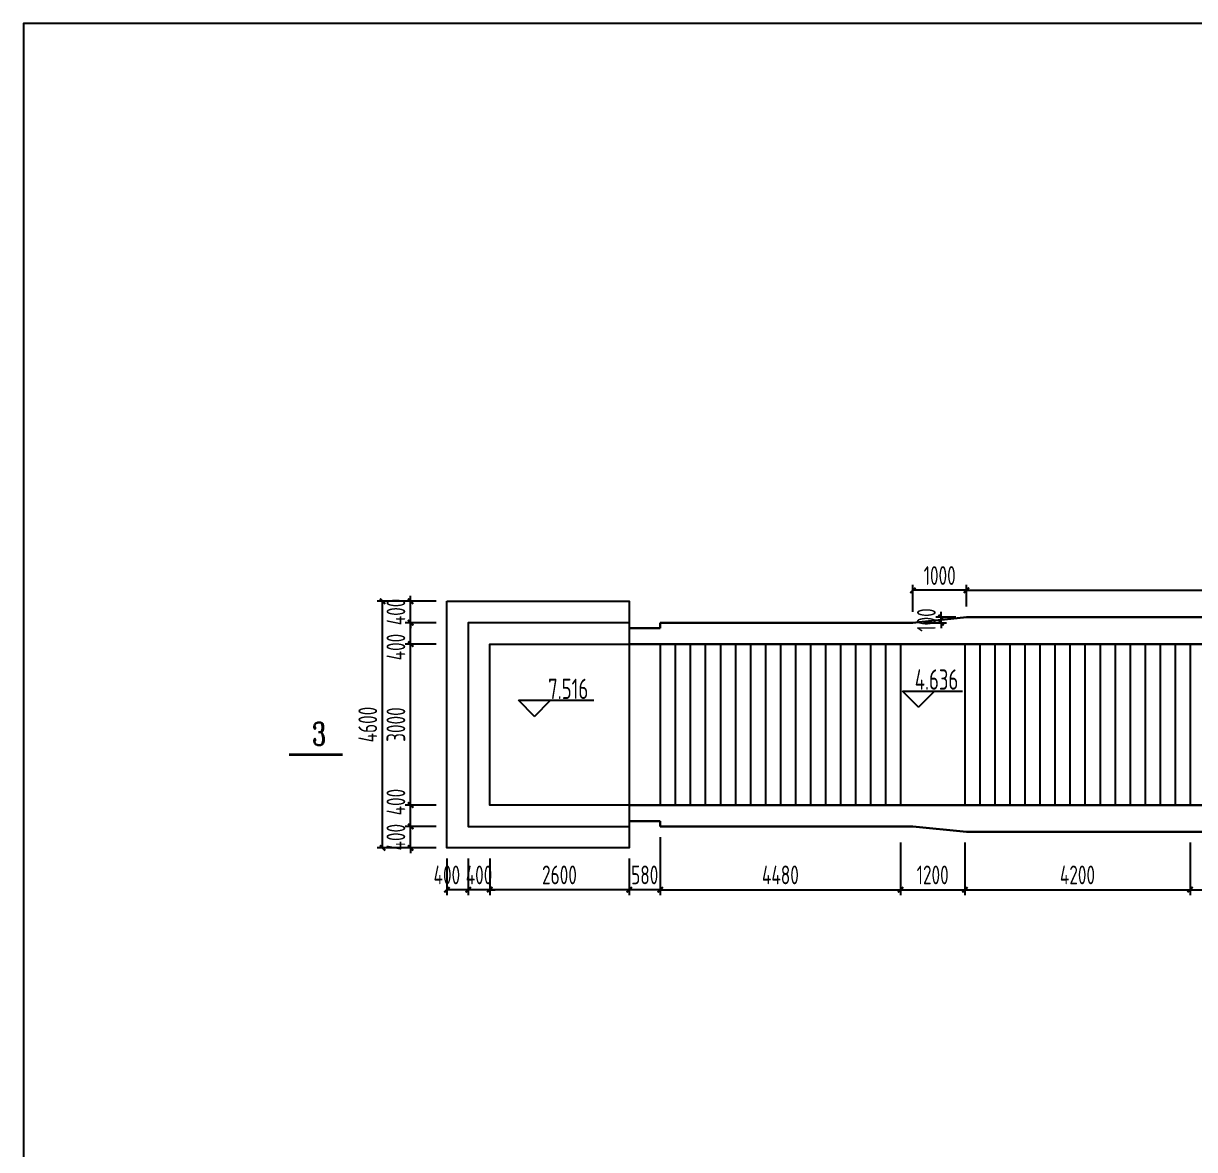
# Model space of a CAD drawing. Header units: millimetres. Extents: x -897614 to 191467, y -439928 to 101803.
# Drawn here: x -36900 to -15060, y -97705 to -76705 of the extents above; entities that cross this region are included whole.
import ezdxf

# ---------------------------------------------------------------- set-up
doc = ezdxf.new("R2010")
doc.units = ezdxf.units.MM
doc.header["$LTSCALE"] = 1000
for name, color, linetype in [('DIM_ELEV', 3, 'Continuous'), ('DIM_LEAD', 3, 'Continuous'), ('DIM_SYMB', 3, 'Continuous'), ('STAIR', 2, 'Continuous')]:
    doc.layers.add(name, color=color, linetype=linetype)
doc.layers.add('DY', color=1, linetype='Continuous', plot=False)
doc.layers.add('WALL', color=6, linetype='Continuous', lineweight=30)
doc.styles.add('_TCH_LABEL', font='COMPLEX', dxfattribs={"bigfont": 'GBCBIG'})
doc.styles.add('TSSD', font='tssdeng.shx', dxfattribs={"width": 0.7, "bigfont": 'tssdchn.shx'})
doc.dimstyles.new('TSD', dxfattribs={"dimtxt": 350, "dimasz": 100, "dimexe": 100, "dimexo": 200, "dimgap": 100, "dimtad": 1, "dimdec": 0, "dimzin": 0, "dimdsep": 46, "dimtxsty": 'TSSD', "dimblk": 'ARCHTICK', "dimcen": 0.09, "dimclrt": 7, "dimazin": 2, "dimtfac": 1, "dimtdec": 0, "dimtix": 1, "dimtmove": 2, "dimatfit": 3, "dimfxl": 0, "dimtolj": 1, "dimtzin": 0, "dimarcsym": 0})

# ---------------------------------------------------------------- blocks, each defined once
blk = doc.blocks.new('_ArchTick')
at = {"color": 0, "linetype": 'ByBlock', "const_width": 0.4}
blk.add_lwpolyline([(-0.5, -0.5), (0.5, 0.5)], dxfattribs=at)
blk = doc.blocks.new('*D6')
at = {"layer": 'Defpoints', "color": 0, "transparency": 16777216}
for p in [(-25024, -91680, 0), (-20544, -91780), (-20544, -92859)]:
    blk.add_point(p, dxfattribs=at)
at = {"layer": 'DIM_LEAD', "color": 0, "lineweight": -2, "transparency": 16777216}
for p, q in [((-25024, -91880), (-25024, -92959)), ((-20544, -91980), (-20544, -92959)), ((-25024, -92859), (-20544, -92859))]:
    blk.add_line(p, q, dxfattribs=at)
at = {"layer": 'DIM_LEAD', "color": 0, "lineweight": -2, "transparency": 16777216, "xscale": 100, "yscale": 100, "zscale": 100, "rotation": 180}
blk.add_blockref('_ArchTick', (-25024, -92859), dxfattribs=at)
at = {"layer": 'DIM_LEAD', "color": 0, "lineweight": -2, "transparency": 16777216, "xscale": 100, "yscale": 100, "zscale": 100}
blk.add_blockref('_ArchTick', (-20544, -92859), dxfattribs=at)
at = {"layer": 'DIM_LEAD', "color": 7, "transparency": 16777216, "insert": (-22784, -92584), "char_height": 350, "attachment_point": 5, "style": 'TSSD'}
blk.add_mtext('\\A1;4480', dxfattribs=at)
blk = doc.blocks.new('*D7')
at = {"layer": 'Defpoints', "color": 0, "transparency": 16777216}
for p in [(-20544, -91780), (-19344, -91780, 0), (-19344, -92859)]:
    blk.add_point(p, dxfattribs=at)
at = {"layer": 'DIM_LEAD', "color": 0, "lineweight": -2, "transparency": 16777216}
for p, q in [((-20544, -91980), (-20544, -92959)), ((-19344, -91980), (-19344, -92959)), ((-20544, -92859), (-19344, -92859))]:
    blk.add_line(p, q, dxfattribs=at)
at = {"layer": 'DIM_LEAD', "color": 0, "lineweight": -2, "transparency": 16777216, "xscale": 100, "yscale": 100, "zscale": 100, "rotation": 180}
blk.add_blockref('_ArchTick', (-20544, -92859), dxfattribs=at)
at = {"layer": 'DIM_LEAD', "color": 0, "lineweight": -2, "transparency": 16777216, "xscale": 100, "yscale": 100, "zscale": 100}
blk.add_blockref('_ArchTick', (-19344, -92859), dxfattribs=at)
at = {"layer": 'DIM_LEAD', "color": 7, "transparency": 16777216, "insert": (-19944, -92584), "char_height": 350, "attachment_point": 5, "style": 'TSSD'}
blk.add_mtext('\\A1;1200', dxfattribs=at)
blk = doc.blocks.new('*D8')
at = {"layer": 'Defpoints', "color": 0, "transparency": 16777216}
for p in [(-19344, -91780, 0), (-15144, -91780), (-15144, -92859)]:
    blk.add_point(p, dxfattribs=at)
at = {"layer": 'DIM_LEAD', "color": 0, "lineweight": -2, "transparency": 16777216}
for p, q in [((-19344, -91980), (-19344, -92959)), ((-15144, -91980), (-15144, -92959)), ((-19344, -92859), (-15144, -92859))]:
    blk.add_line(p, q, dxfattribs=at)
at = {"layer": 'DIM_LEAD', "color": 0, "lineweight": -2, "transparency": 16777216, "xscale": 100, "yscale": 100, "zscale": 100, "rotation": 180}
blk.add_blockref('_ArchTick', (-19344, -92859), dxfattribs=at)
at = {"layer": 'DIM_LEAD', "color": 0, "lineweight": -2, "transparency": 16777216, "xscale": 100, "yscale": 100, "zscale": 100}
blk.add_blockref('_ArchTick', (-15144, -92859), dxfattribs=at)
at = {"layer": 'DIM_LEAD', "color": 7, "transparency": 16777216, "insert": (-17244, -92584), "char_height": 350, "attachment_point": 5, "style": 'TSSD'}
blk.add_mtext('\\A1;4200', dxfattribs=at)
blk = doc.blocks.new('*D9')
at = {"layer": 'Defpoints', "color": 0, "transparency": 16777216}
for p in [(-15144, -91780), (-13944, -91780), (-13944, -92859)]:
    blk.add_point(p, dxfattribs=at)
at = {"layer": 'DIM_LEAD', "color": 0, "lineweight": -2, "transparency": 16777216}
for p, q in [((-15144, -91980), (-15144, -92959)), ((-13944, -91980), (-13944, -92959)), ((-15144, -92859), (-13944, -92859))]:
    blk.add_line(p, q, dxfattribs=at)
at = {"layer": 'DIM_LEAD', "color": 0, "lineweight": -2, "transparency": 16777216, "xscale": 100, "yscale": 100, "zscale": 100, "rotation": 180}
blk.add_blockref('_ArchTick', (-15144, -92859), dxfattribs=at)
at = {"layer": 'DIM_LEAD', "color": 0, "lineweight": -2, "transparency": 16777216, "xscale": 100, "yscale": 100, "zscale": 100}
blk.add_blockref('_ArchTick', (-13944, -92859), dxfattribs=at)
at = {"layer": 'DIM_LEAD', "color": 7, "transparency": 16777216, "insert": (-14544, -92584), "char_height": 350, "attachment_point": 5, "style": 'TSSD'}
blk.add_mtext('\\A1;1200', dxfattribs=at)
blk = doc.blocks.new('*D427')
at = {"layer": 'Defpoints', "color": 0, "transparency": 16777216}
for p in [(-20313, -87276), (-19313, -87780), (-20313, -87880)]:
    blk.add_point(p, dxfattribs=at)
at = {"layer": 'DIM_LEAD', "color": 0, "lineweight": -2, "transparency": 16777216}
for p, q in [((-20313, -87680), (-20313, -87176)), ((-19313, -87276), (-20313, -87276)), ((-19313, -87580), (-19313, -87176))]:
    blk.add_line(p, q, dxfattribs=at)
at = {"layer": 'DIM_LEAD', "color": 0, "lineweight": -2, "transparency": 16777216, "xscale": 100, "yscale": 100, "zscale": 100, "rotation": 180}
blk.add_blockref('_ArchTick', (-20313, -87276), dxfattribs=at)
at = {"layer": 'DIM_LEAD', "color": 0, "lineweight": -2, "transparency": 16777216, "xscale": 100, "yscale": 100, "zscale": 100}
blk.add_blockref('_ArchTick', (-19313, -87276), dxfattribs=at)
at = {"layer": 'DIM_LEAD', "color": 7, "transparency": 16777216, "insert": (-19813, -87001), "char_height": 350, "attachment_point": 5, "style": 'TSSD'}
blk.add_mtext('\\A1;1000', dxfattribs=at)
blk = doc.blocks.new('*D428')
at = {"layer": 'Defpoints', "color": 0, "transparency": 16777216}
for p in [(-19787, -87780), (-19313, -87780), (-20313, -87880)]:
    blk.add_point(p, dxfattribs=at)
at = {"layer": 'DIM_LEAD', "color": 0, "lineweight": -2, "transparency": 16777216}
for p, q in [((-19513, -87780), (-19887, -87780)), ((-19787, -87780), (-19787, -87680)), ((-19787, -87880), (-19787, -87780)), ((-20113, -87880), (-19687, -87880)), ((-19787, -87880), (-19787, -87980))]:
    blk.add_line(p, q, dxfattribs=at)
at = {"layer": 'DIM_LEAD', "color": 0, "lineweight": -2, "transparency": 16777216, "xscale": 100, "yscale": 100, "zscale": 100}
for p, rotation in [((-19787, -87780), 270), ((-19787, -87880), 90)]:
    blk.add_blockref('_ArchTick', p, dxfattribs=dict(at, rotation=rotation))
at = {"layer": 'DIM_LEAD', "color": 7, "transparency": 16777216, "insert": (-20062, -87830), "char_height": 350, "attachment_point": 5, "rotation": 90, "style": 'TSSD'}
blk.add_mtext('\\A1;100', dxfattribs=at)
blk = doc.blocks.new('*D429')
at = {"layer": 'Defpoints', "color": 0, "transparency": 16777216}
for p in [(-9513, -87276), (-19313, -87780), (-9513, -87780)]:
    blk.add_point(p, dxfattribs=at)
at = {"layer": 'DIM_LEAD', "color": 0, "lineweight": -2, "transparency": 16777216}
for p, q in [((-19313, -87580), (-19313, -87176)), ((-19313, -87276), (-9513, -87276)), ((-9513, -87580), (-9513, -87176))]:
    blk.add_line(p, q, dxfattribs=at)
at = {"layer": 'DIM_LEAD', "color": 0, "lineweight": -2, "transparency": 16777216, "xscale": 100, "yscale": 100, "zscale": 100, "rotation": 180}
blk.add_blockref('_ArchTick', (-19313, -87276), dxfattribs=at)
at = {"layer": 'DIM_LEAD', "color": 0, "lineweight": -2, "transparency": 16777216, "xscale": 100, "yscale": 100, "zscale": 100}
blk.add_blockref('_ArchTick', (-9513, -87276), dxfattribs=at)
at = {"layer": 'DIM_LEAD', "color": 7, "transparency": 16777216, "insert": (-14413, -87001), "char_height": 350, "attachment_point": 5, "style": 'TSSD'}
blk.add_mtext('\\A1;9800', dxfattribs=at)
blk = doc.blocks.new('*D918')
at = {"layer": 'Defpoints', "color": 0, "transparency": 16777216}
for p in [(-25024, -91680, 0), (-25604, -92080), (-25604, -92859)]:
    blk.add_point(p, dxfattribs=at)
at = {"layer": 'DIM_LEAD', "color": 0, "lineweight": -2, "transparency": 16777216}
for p, q in [((-25024, -91880), (-25024, -92959)), ((-25604, -92280), (-25604, -92959)), ((-25604, -92859), (-25704, -92859)), ((-25024, -92859), (-25604, -92859)), ((-25024, -92859), (-24924, -92859))]:
    blk.add_line(p, q, dxfattribs=at)
at = {"layer": 'DIM_LEAD', "color": 0, "lineweight": -2, "transparency": 16777216, "xscale": 100, "yscale": 100, "zscale": 100}
blk.add_blockref('_ArchTick', (-25604, -92859), dxfattribs=at)
at = {"layer": 'DIM_LEAD', "color": 0, "lineweight": -2, "transparency": 16777216, "xscale": 100, "yscale": 100, "zscale": 100, "rotation": 180}
blk.add_blockref('_ArchTick', (-25024, -92859), dxfattribs=at)
at = {"layer": 'DIM_LEAD', "color": 7, "transparency": 16777216, "insert": (-25314, -92584), "char_height": 350, "attachment_point": 5, "style": 'TSSD'}
blk.add_mtext('\\A1;580', dxfattribs=at)
blk = doc.blocks.new('*D919')
at = {"layer": 'Defpoints', "color": 0, "transparency": 16777216}
for p in [(-28204, -92080), (-25604, -92080), (-28204, -92859)]:
    blk.add_point(p, dxfattribs=at)
at = {"layer": 'DIM_LEAD', "color": 0, "lineweight": -2, "transparency": 16777216}
for p, q in [((-28204, -92280), (-28204, -92959)), ((-25604, -92280), (-25604, -92959)), ((-25604, -92859), (-28204, -92859))]:
    blk.add_line(p, q, dxfattribs=at)
at = {"layer": 'DIM_LEAD', "color": 0, "lineweight": -2, "transparency": 16777216, "xscale": 100, "yscale": 100, "zscale": 100, "rotation": 180}
blk.add_blockref('_ArchTick', (-28204, -92859), dxfattribs=at)
at = {"layer": 'DIM_LEAD', "color": 0, "lineweight": -2, "transparency": 16777216, "xscale": 100, "yscale": 100, "zscale": 100}
blk.add_blockref('_ArchTick', (-25604, -92859), dxfattribs=at)
at = {"layer": 'DIM_LEAD', "color": 7, "transparency": 16777216, "insert": (-26904, -92584), "char_height": 350, "attachment_point": 5, "style": 'TSSD'}
blk.add_mtext('\\A1;2600', dxfattribs=at)
blk = doc.blocks.new('*D920')
at = {"layer": 'Defpoints', "color": 0, "transparency": 16777216}
for p in [(-28604, -92080), (-28204, -92080), (-28604, -92859)]:
    blk.add_point(p, dxfattribs=at)
at = {"layer": 'DIM_LEAD', "color": 0, "lineweight": -2, "transparency": 16777216}
for p, q in [((-28604, -92280), (-28604, -92959)), ((-28204, -92280), (-28204, -92959)), ((-28604, -92859), (-28704, -92859)), ((-28204, -92859), (-28604, -92859)), ((-28204, -92859), (-28104, -92859))]:
    blk.add_line(p, q, dxfattribs=at)
at = {"layer": 'DIM_LEAD', "color": 0, "lineweight": -2, "transparency": 16777216, "xscale": 100, "yscale": 100, "zscale": 100}
blk.add_blockref('_ArchTick', (-28604, -92859), dxfattribs=at)
at = {"layer": 'DIM_LEAD', "color": 0, "lineweight": -2, "transparency": 16777216, "xscale": 100, "yscale": 100, "zscale": 100, "rotation": 180}
blk.add_blockref('_ArchTick', (-28204, -92859), dxfattribs=at)
at = {"layer": 'DIM_LEAD', "color": 7, "transparency": 16777216, "insert": (-28404, -92584), "char_height": 350, "attachment_point": 5, "style": 'TSSD'}
blk.add_mtext('\\A1;400', dxfattribs=at)
blk = doc.blocks.new('*D921')
at = {"layer": 'Defpoints', "color": 0, "transparency": 16777216}
for p in [(-29004, -92080), (-28604, -92080), (-29004, -92859)]:
    blk.add_point(p, dxfattribs=at)
at = {"layer": 'DIM_LEAD', "color": 0, "lineweight": -2, "transparency": 16777216}
for p, q in [((-29004, -92280), (-29004, -92959)), ((-28604, -92280), (-28604, -92959)), ((-28604, -92859), (-29004, -92859))]:
    blk.add_line(p, q, dxfattribs=at)
at = {"layer": 'DIM_LEAD', "color": 0, "lineweight": -2, "transparency": 16777216, "xscale": 100, "yscale": 100, "zscale": 100, "rotation": 180}
blk.add_blockref('_ArchTick', (-29004, -92859), dxfattribs=at)
at = {"layer": 'DIM_LEAD', "color": 0, "lineweight": -2, "transparency": 16777216, "xscale": 100, "yscale": 100, "zscale": 100}
blk.add_blockref('_ArchTick', (-28604, -92859), dxfattribs=at)
at = {"layer": 'DIM_LEAD', "color": 7, "transparency": 16777216, "insert": (-29004, -92584), "char_height": 350, "attachment_point": 5, "style": 'TSSD'}
blk.add_mtext('\\A1;400', dxfattribs=at)
blk = doc.blocks.new('*D922')
at = {"layer": 'Defpoints', "color": 0, "transparency": 16777216}
for p in [(-29679, -91680), (-29004, -91680), (-29004, -92080)]:
    blk.add_point(p, dxfattribs=at)
at = {"layer": 'DIM_LEAD', "color": 0, "lineweight": -2, "transparency": 16777216}
for p, q in [((-29204, -91680), (-29779, -91680)), ((-29679, -91680), (-29679, -91580)), ((-29679, -92080), (-29679, -91680)), ((-29204, -92080), (-29779, -92080)), ((-29679, -92080), (-29679, -92180))]:
    blk.add_line(p, q, dxfattribs=at)
at = {"layer": 'DIM_LEAD', "color": 0, "lineweight": -2, "transparency": 16777216, "xscale": 100, "yscale": 100, "zscale": 100}
for p, rotation in [((-29679, -91680), 270), ((-29679, -92080), 90)]:
    blk.add_blockref('_ArchTick', p, dxfattribs=dict(at, rotation=rotation))
at = {"layer": 'DIM_LEAD', "color": 7, "transparency": 16777216, "insert": (-29954, -91880), "char_height": 350, "attachment_point": 5, "rotation": 90, "style": 'TSSD'}
blk.add_mtext('\\A1;400', dxfattribs=at)
blk = doc.blocks.new('*D923')
at = {"layer": 'Defpoints', "color": 0, "transparency": 16777216}
for p in [(-29679, -91280), (-29004, -91280), (-29004, -91680)]:
    blk.add_point(p, dxfattribs=at)
at = {"layer": 'DIM_LEAD', "color": 0, "lineweight": -2, "transparency": 16777216}
for p, q in [((-29204, -91280), (-29779, -91280)), ((-29679, -91680), (-29679, -91280)), ((-29204, -91680), (-29779, -91680))]:
    blk.add_line(p, q, dxfattribs=at)
at = {"layer": 'DIM_LEAD', "color": 0, "lineweight": -2, "transparency": 16777216, "xscale": 100, "yscale": 100, "zscale": 100}
for p, rotation in [((-29679, -91280), 90), ((-29679, -91680), 270)]:
    blk.add_blockref('_ArchTick', p, dxfattribs=dict(at, rotation=rotation))
at = {"layer": 'DIM_LEAD', "color": 7, "transparency": 16777216, "insert": (-29954, -91226), "char_height": 350, "attachment_point": 5, "rotation": 90, "style": 'TSSD'}
blk.add_mtext('\\A1;400', dxfattribs=at)
blk = doc.blocks.new('*D924')
at = {"layer": 'Defpoints', "color": 0, "transparency": 16777216}
for p in [(-29679, -88280), (-29004, -88280), (-29004, -91280)]:
    blk.add_point(p, dxfattribs=at)
at = {"layer": 'DIM_LEAD', "color": 0, "lineweight": -2, "transparency": 16777216}
for p, q in [((-29204, -88280), (-29779, -88280)), ((-29679, -91280), (-29679, -88280)), ((-29204, -91280), (-29779, -91280))]:
    blk.add_line(p, q, dxfattribs=at)
at = {"layer": 'DIM_LEAD', "color": 0, "lineweight": -2, "transparency": 16777216, "xscale": 100, "yscale": 100, "zscale": 100}
for p, rotation in [((-29679, -88280), 90), ((-29679, -91280), 270)]:
    blk.add_blockref('_ArchTick', p, dxfattribs=dict(at, rotation=rotation))
at = {"layer": 'DIM_LEAD', "color": 7, "transparency": 16777216, "insert": (-29954, -89780), "char_height": 350, "attachment_point": 5, "rotation": 90, "style": 'TSSD'}
blk.add_mtext('\\A1;3000', dxfattribs=at)
blk = doc.blocks.new('*D925')
at = {"layer": 'Defpoints', "color": 0, "transparency": 16777216}
for p in [(-29679, -87880), (-29004, -87880), (-29004, -88280)]:
    blk.add_point(p, dxfattribs=at)
at = {"layer": 'DIM_LEAD', "color": 0, "lineweight": -2, "transparency": 16777216}
for p, q in [((-29204, -87880), (-29779, -87880)), ((-29679, -88280), (-29679, -87880)), ((-29204, -88280), (-29779, -88280))]:
    blk.add_line(p, q, dxfattribs=at)
at = {"layer": 'DIM_LEAD', "color": 0, "lineweight": -2, "transparency": 16777216, "xscale": 100, "yscale": 100, "zscale": 100}
for p, rotation in [((-29679, -87880), 90), ((-29679, -88280), 270)]:
    blk.add_blockref('_ArchTick', p, dxfattribs=dict(at, rotation=rotation))
at = {"layer": 'DIM_LEAD', "color": 7, "transparency": 16777216, "insert": (-29954, -88335), "char_height": 350, "attachment_point": 5, "rotation": 90, "style": 'TSSD'}
blk.add_mtext('\\A1;400', dxfattribs=at)
blk = doc.blocks.new('*D926')
at = {"layer": 'Defpoints', "color": 0, "transparency": 16777216}
for p in [(-29679, -87480), (-29004, -87480), (-29004, -87880)]:
    blk.add_point(p, dxfattribs=at)
at = {"layer": 'DIM_LEAD', "color": 0, "lineweight": -2, "transparency": 16777216}
for p, q in [((-29204, -87480), (-29779, -87480)), ((-29679, -87480), (-29679, -87380)), ((-29679, -87880), (-29679, -87480)), ((-29204, -87880), (-29779, -87880)), ((-29679, -87880), (-29679, -87980))]:
    blk.add_line(p, q, dxfattribs=at)
at = {"layer": 'DIM_LEAD', "color": 0, "lineweight": -2, "transparency": 16777216, "xscale": 100, "yscale": 100, "zscale": 100}
for p, rotation in [((-29679, -87480), 270), ((-29679, -87880), 90)]:
    blk.add_blockref('_ArchTick', p, dxfattribs=dict(at, rotation=rotation))
at = {"layer": 'DIM_LEAD', "color": 7, "transparency": 16777216, "insert": (-29954, -87680), "char_height": 350, "attachment_point": 5, "rotation": 90, "style": 'TSSD'}
blk.add_mtext('\\A1;400', dxfattribs=at)
blk = doc.blocks.new('*D927')
at = {"layer": 'Defpoints', "color": 0, "transparency": 16777216}
for p in [(-30204, -87480), (-29004, -87480), (-29004, -92080)]:
    blk.add_point(p, dxfattribs=at)
at = {"layer": 'DIM_LEAD', "color": 0, "lineweight": -2, "transparency": 16777216}
for p, q in [((-29204, -87480), (-30304, -87480)), ((-30204, -92080), (-30204, -87480)), ((-29204, -92080), (-30304, -92080))]:
    blk.add_line(p, q, dxfattribs=at)
at = {"layer": 'DIM_LEAD', "color": 0, "lineweight": -2, "transparency": 16777216, "xscale": 100, "yscale": 100, "zscale": 100}
for p, rotation in [((-30204, -87480), 90), ((-30204, -92080), 270)]:
    blk.add_blockref('_ArchTick', p, dxfattribs=dict(at, rotation=rotation))
at = {"layer": 'DIM_LEAD', "color": 7, "transparency": 16777216, "insert": (-30479, -89780), "char_height": 350, "attachment_point": 5, "rotation": 90, "style": 'TSSD'}
blk.add_mtext('\\A1;4600', dxfattribs=at)

msp = doc.modelspace()

# ---------------------------------------------------------------- linework, layer by layer
at = {"layer": 'DIM_ELEV'}
for p, q in [((-20207.21805, -89454.73673), (-20507.21805, -89154.73673)), ((-20507.21805, -89154.73673), (-19390.71805, -89154.73673)), ((-20207.21805, -89454.73673), (-19907.21805, -89154.73673)), ((-27370.23177, -89628.00589), (-27670.23177, -89328.00589)), ((-27670.23177, -89328.00589), (-26261.43935, -89328.00589)), ((-27370.23177, -89628.00589), (-27070.23177, -89328.00589))]:
    msp.add_line(p, q, dxfattribs=at)
at = {"layer": 'DIM_SYMB'}
msp.add_lwpolyline([(-4287.863, -89620.63828, 0, 0, 0), (-24358.07618, -89620.63828, 160, 0, 0), (-24867.18676, -89620.63822, 0, 0, 0)], format="xyseb", dxfattribs=at)
at = {"layer": 'DIM_SYMB', "const_width": 50}
msp.add_lwpolyline([(-30944.89153, -90340.37918), (-31944.89153, -90340.37918)], dxfattribs=at)
at = {"layer": 'DY'}
msp.add_lwpolyline([(-36900.37084, -118705.40674), (37349.62916, -118705.40674), (37349.62916, -76705.40674), (-36900.37084, -76705.40674)], close=True, dxfattribs=at)
at = {"layer": 'STAIR'}
for p, q in [((-25023.79469, -88280.09443), (-25023.79469, -91280.09443)), ((-24743.7947, -88280.09444), (-24743.7947, -91280.09444)), ((-24463.7947, -88280.09444), (-24463.7947, -91280.09444)), ((-24183.7947, -88280.09444), (-24183.7947, -91280.09444)), ((-23903.7947, -88280.09444), (-23903.7947, -91280.09444)), ((-23623.7947, -88280.09444), (-23623.7947, -91280.09444)), ((-23343.7947, -88280.09444), (-23343.7947, -91280.09444)), ((-23063.7947, -88280.09444), (-23063.7947, -91280.09444)), ((-22783.7947, -88280.09444), (-22783.7947, -91280.09444)), ((-22503.7947, -88280.09444), (-22503.7947, -91280.09444)), ((-22223.7947, -88280.09444), (-22223.7947, -91280.09444)), ((-21943.7947, -88280.09444), (-21943.7947, -91280.09444)), ((-21663.7947, -88280.09444), (-21663.7947, -91280.09444)), ((-21383.7947, -88280.09444), (-21383.7947, -91280.09444)), ((-21103.7947, -88280.09444), (-21103.7947, -91280.09444)), ((-20823.7947, -88280.09444), (-20823.7947, -91280.09444)), ((-20543.7947, -88280.09444), (-20543.7947, -91280.09444)), ((-19343.7947, -88280.09444), (-19343.7947, -91280.09444)), ((-19063.7947, -88280.09444), (-19063.7947, -91280.09444)), ((-18783.7947, -88280.09444), (-18783.7947, -91280.09444)), ((-18503.7947, -88280.09444), (-18503.7947, -91280.09444)), ((-18223.7947, -88280.09444), (-18223.7947, -91280.09444)), ((-17943.7947, -88280.09444), (-17943.7947, -91280.09444)), ((-17663.7947, -88280.09444), (-17663.7947, -91280.09444)), ((-17383.7947, -88280.09444), (-17383.7947, -91280.09444)), ((-17103.7947, -88280.09444), (-17103.7947, -91280.09444)), ((-16823.7947, -88280.09444), (-16823.7947, -91280.09444)), ((-16543.7947, -88280.09444), (-16543.7947, -91280.09444)), ((-16263.7947, -88280.09444), (-16263.7947, -91280.09444)), ((-15983.7947, -88280.09444), (-15983.7947, -91280.09444)), ((-15703.7947, -88280.09444), (-15703.7947, -91280.09444)), ((-15423.7947, -88280.09444), (-15423.7947, -91280.09444)), ((-15143.7947, -88280.09444), (-15143.7947, -91280.09444))]:
    msp.add_line(p, q, dxfattribs=at)
msp.add_lwpolyline([(-29003.7947, -87480.09478), (-25603.7947, -87480.09478), (-25603.7947, -92080.09478), (-29003.7947, -92080.09478)], close=True, dxfattribs=at)
for points in [[(-25603.7947, -87880.09478), (-28603.7947, -87880.09478), (-28603.7947, -91680.09478), (-25603.7947, -91680.09478)], [(-25603.7947, -91280.09478), (-28203.7947, -91280.09478), (-28203.7947, -88280.09478), (-25603.7947, -88280.09478)]]:
    msp.add_lwpolyline(points, dxfattribs=at)
at = {"layer": 'WALL'}
for p, q in [((-20312.70691, -87880.11601, 0), (-19312.70691, -87780.11602, 0)), ((-19312.70691, -87780.11602, 0), (-9512.92186, -87780.11617, 0)), ((-25603.7947, -87980.11592, 0), (-25023.7947, -87980.11593, 0)), ((-25023.7947, -87880.11593, 0), (-20312.70691, -87880.11601, 0)), ((-25023.7947, -87880.11593), (-25023.7947, -87980.11593)), ((-25603.7947, -88280.09442), (-4293.7947, -88280.09478)), ((-25603.7947, -91280.09408), (24516.1251, -91280.09325)), ((-25603.7947, -91580.07255, 0), (-25023.7947, -91580.07255, 0)), ((-25023.7947, -91580.07255), (-25023.7947, -91680.07255)), ((-25023.7947, -91680.07255, 0), (-20312.70691, -91680.07254, 0)), ((-20312.70691, -91680.07254, 0), (-19312.70691, -91780.07252, 0)), ((-19312.70691, -91780.07252, 0), (-9512.92186, -91780.0723, 0))]:
    msp.add_line(p, q, dxfattribs=at)

# ---------------------------------------------------------------- texts
at = {"layer": 'DIM_ELEV', "style": 'TSSD', "width": 0.7}
for s, p in [('4.636', (-20277.87475, -89130.64168)), ('7.516', (-27114.70638, -89303.91085))]:
    msp.add_text(s, height=380, dxfattribs=at).set_placement(p)
at = {"layer": 'DIM_SYMB', "style": '_TCH_LABEL', "width": 0.705882}
msp.add_text('3', height=425, dxfattribs=at).set_placement((-31514.82049, -90166.04677))

# ---------------------------------------------------------------- dimensions: what is measured, and where the dimension line sits
at = {"layer": 'DIM_LEAD'}
for base, p1, p2, angle, picture, middle in [((-20312.70691, -87276.23565, 0), (-19312.70691, -87780.11602, 0), (-20312.70691, -87880.11601, 0), 180, '*D427', (-19812.70691, -87001.23565, 0)), ((-9512.92186, -87276.23565, 0), (-19312.70691, -87780.11602, 0), (-9512.92186, -87780.11622, 0), 180, '*D429', (-14412.81438, -87001.23565, 0)), ((-29678.73906, -87480.09478), (-29003.7947, -87880.09478), (-29003.7947, -87480.09478), 90, '*D926', (-29953.73906, -87680.09478)), ((-30203.91251, -87480.09478), (-29003.7947, -92080.09478), (-29003.7947, -87480.09478), 90, '*D927', (-30478.91251, -89780.09478)), ((-19786.89254, -87780.11602, 0), (-20312.70691, -87880.11601, 0), (-19312.70691, -87780.11602, 0), 90, '*D428', (-20061.89254, -87830.11602, 0)), ((-29678.73906, -88280.09478), (-29003.7947, -91280.09478), (-29003.7947, -88280.09478), 90, '*D924', (-29953.73906, -89780.09478)), ((-29678.73906, -91680.09478), (-29003.7947, -92080.09478), (-29003.7947, -91680.09478), 90, '*D922', (-29953.73906, -91880.09478))]:
    dim = msp.add_linear_dim(base=base, p1=p1, p2=p2, angle=angle, dimstyle='TSD', override={"dimtfillclr": 256}, dxfattribs=at)
    dim.commit()
    dim.dimension.update_dxf_attribs({"geometry": picture, "text_midpoint": middle})
for base, p1, p2, picture, middle in [((-29678.73906, -87880.09478), (-29003.7947, -88280.09478), (-29003.7947, -87880.09478), '*D925', (-29953.73906, -88334.51785)), ((-29678.73906, -91280.09478), (-29003.7947, -91680.09478), (-29003.7947, -91280.09478), '*D923', (-29953.73906, -91225.6717))]:
    dim = msp.add_linear_dim(base=base, p1=p1, p2=p2, angle=90, dimstyle='TSD', override={"dimtfillclr": 256}, dxfattribs=at)
    dim.commit()
    dim.dimension.update_dxf_attribs({"geometry": picture, "text_midpoint": middle, "dimtype": 160})
for base, p1, p2, picture, middle in [((-25603.7947, -92858.89714), (-25023.79471, -91680.07254, 0), (-25603.7947, -92080.09478), '*D918', (-25313.79471, -92583.89714)), ((-20543.7947, -92858.89714), (-25023.79471, -91680.07254, 0), (-20543.7947, -91780.07247), '*D6', (-22783.79471, -92583.89714)), ((-19343.7947, -92858.89714), (-20543.7947, -91780.07247), (-19343.7947, -91780.07245, 0), '*D7', (-19943.7947, -92583.89714)), ((-15143.7947, -92858.89714), (-19343.7947, -91780.07245, 0), (-15143.7947, -91780.07238), '*D8', (-17243.7947, -92583.89714)), ((-13943.7947, -92858.89714), (-15143.7947, -91780.07238), (-13943.7947, -91780.07236), '*D9', (-14543.7947, -92583.89714)), ((-28603.7947, -92858.89714), (-28203.7947, -92080.09478), (-28603.7947, -92080.09478), '*D920', (-28403.7947, -92583.89714)), ((-28203.7947, -92858.89714), (-25603.7947, -92080.09478), (-28203.7947, -92080.09478), '*D919', (-26903.7947, -92583.89714))]:
    dim = msp.add_linear_dim(base=base, p1=p1, p2=p2, dimstyle='TSD', override={"dimtfillclr": 256}, dxfattribs=at)
    dim.commit()
    dim.dimension.update_dxf_attribs({"geometry": picture, "text_midpoint": middle})
dim = msp.add_linear_dim(base=(-29003.7947, -92858.89714), p1=(-28603.7947, -92080.09478), p2=(-29003.7947, -92080.09478), dimstyle='TSD', override={"dimtfillclr": 256}, dxfattribs=at)
dim.commit()
dim.dimension.update_dxf_attribs({"geometry": '*D921', "text_midpoint": (-29003.7947, -92583.89714), "dimtype": 160})

doc.saveas('drawing.dxf')
